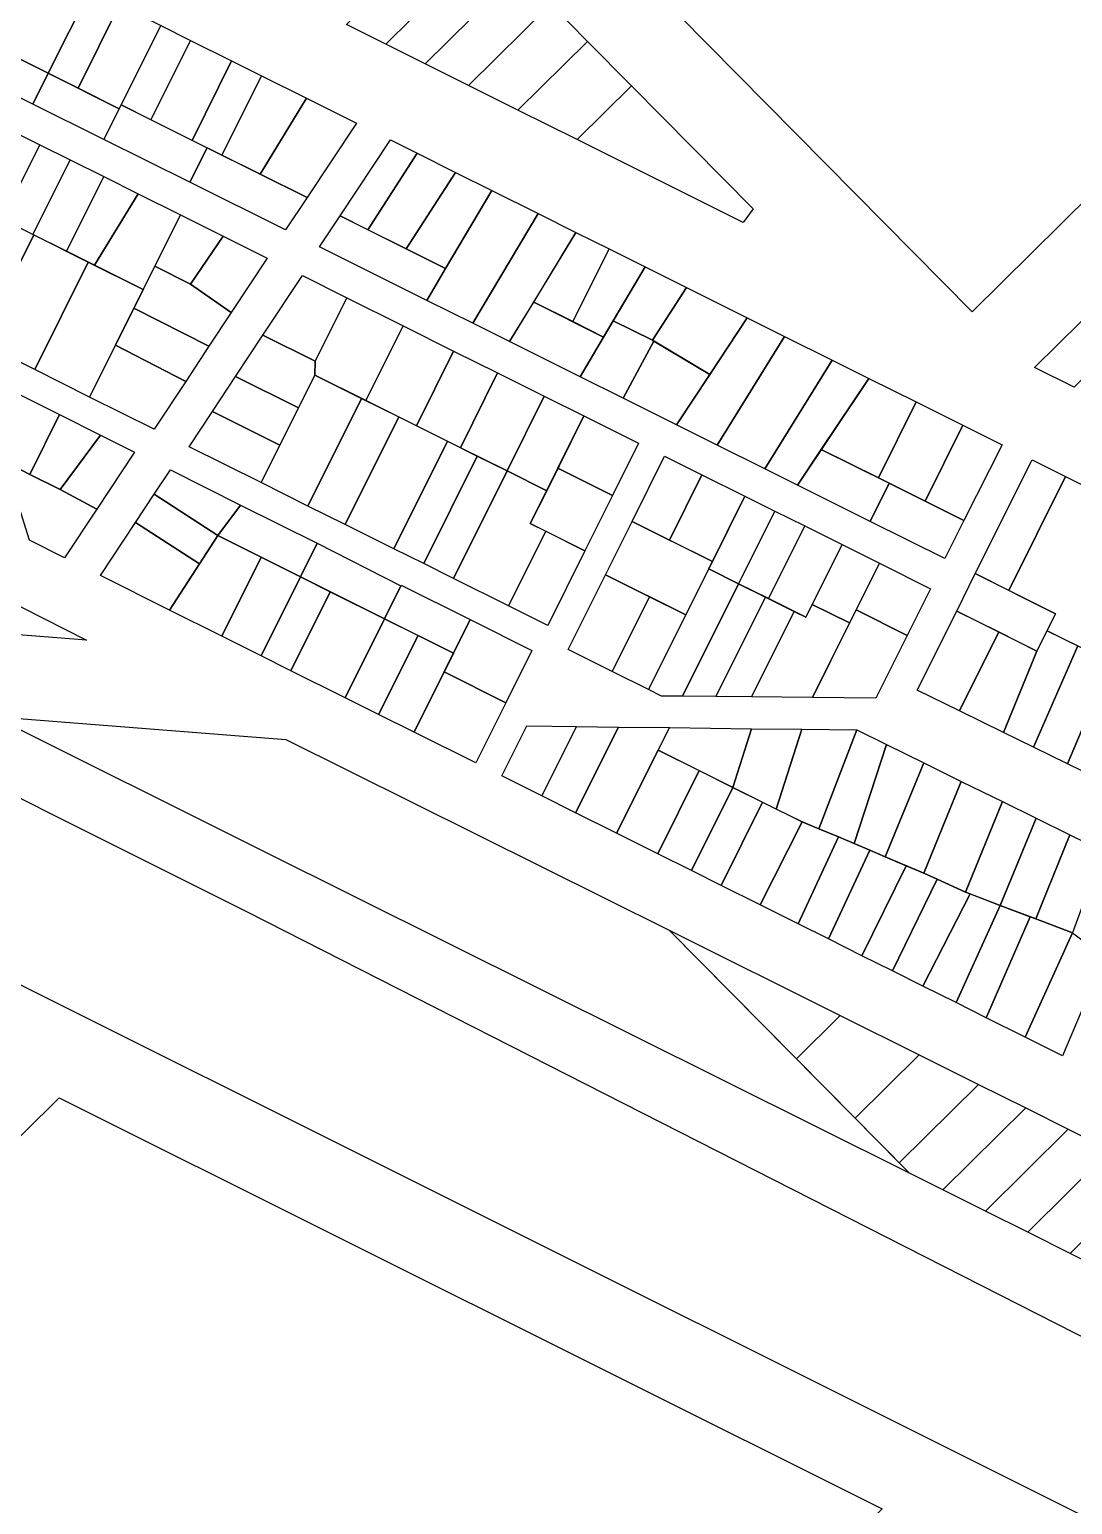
# Model space of a CAD drawing. Header units: metres. Extents: x 5590187 to 5598444, y 6961268 to 6971080.
# Drawn here: x 5593497.9 to 5593747.9, y 6968263.7 to 6968617.1 of the extents above; entities that cross this region are included whole.
import ezdxf

# ---------------------------------------------------------------- set-up
doc = ezdxf.new("R2010")
doc.units = ezdxf.units.M
doc.layers.add('zz_catastro_fontana', color=7, linetype='Continuous')

msp = doc.modelspace()

# ---------------------------------------------------------------- linework, layer by layer
at = {"layer": 'zz_catastro_fontana'}
for points in [[(5593744.9, 6969006.26), (5593843.35, 6968906.71), (5593818.46, 6968882.1), (5593938, 6968761.23), (5593723.83, 6968549.44), (5593505.85, 6968769.86), (5593744.9, 6969006.26)], [(5593583.27, 6968613.59), (5593573.82, 6968618.3), (5593601.01, 6968645.19), (5593608.04, 6968638.08), (5593583.27, 6968613.59)], [(5593592.73, 6968608.87), (5593583.27, 6968613.59), (5593608.04, 6968638.08), (5593615.07, 6968630.97), (5593592.73, 6968608.87)], [(5593603.13, 6968603.69), (5593592.73, 6968608.87), (5593615.07, 6968630.97), (5593622.81, 6968623.15), (5593603.13, 6968603.69)], [(5593512.32, 6968626.56), (5593502.38, 6968606.61), (5593484.56, 6968615.48), (5593508.32, 6968628.55), (5593512.32, 6968626.56)], [(5593519.48, 6968622.99), (5593509.54, 6968603.04), (5593502.38, 6968606.61), (5593512.32, 6968626.56), (5593519.48, 6968622.99)], [(5593529.33, 6968618.08), (5593519.39, 6968598.13), (5593509.54, 6968603.04), (5593519.48, 6968622.99), (5593529.33, 6968618.08)], [(5593614.95, 6968597.8), (5593603.13, 6968603.69), (5593622.81, 6968623.15), (5593631.6, 6968614.26), (5593614.95, 6968597.8)], [(5593502.38, 6968606.61), (5593498.71, 6968599.25), (5593480.3, 6968608.42), (5593483.54, 6968614.92), (5593484.56, 6968615.48), (5593502.38, 6968606.61)], [(5593536.49, 6968614.51), (5593526.99, 6968595.46), (5593519.83, 6968599.03), (5593529.33, 6968618.08), (5593536.49, 6968614.51)], [(5593546.33, 6968609.61), (5593536.84, 6968590.55), (5593526.99, 6968595.46), (5593536.49, 6968614.51), (5593546.33, 6968609.61)], [(5593629.14, 6968590.73), (5593614.95, 6968597.8), (5593631.6, 6968614.26), (5593642.14, 6968603.6), (5593629.14, 6968590.73)], [(5593553.49, 6968606.04), (5593544, 6968586.99), (5593536.84, 6968590.55), (5593546.33, 6968609.61), (5593553.49, 6968606.04)], [(5593519.39, 6968598.13), (5593515.72, 6968590.77), (5593498.71, 6968599.25), (5593502.38, 6968606.61), (5593519.39, 6968598.13)], [(5593564.23, 6968600.69), (5593553.13, 6968582.44), (5593544, 6968586.99), (5593553.49, 6968606.04), (5593564.23, 6968600.69)], [(5593668.93, 6968570.9), (5593629.14, 6968590.73), (5593642.14, 6968603.6), (5593671.28, 6968574.14), (5593668.93, 6968570.9)], [(5593540.42, 6968588.77), (5593536.31, 6968580.52), (5593515.72, 6968590.77), (5593519.83, 6968599.03), (5593540.42, 6968588.77)], [(5593576.27, 6968594.69), (5593564.39, 6968576.82), (5593553.13, 6968582.44), (5593564.23, 6968600.69), (5593576.27, 6968594.69)], [(5593500.36, 6968589.49), (5593491.44, 6968571.59), (5593481.24, 6968576.67), (5593490.16, 6968594.57), (5593500.36, 6968589.49)], [(5593590.77, 6968587.47), (5593578.96, 6968569.14), (5593572.34, 6968572.44), (5593584.38, 6968590.65), (5593590.77, 6968587.47)], [(5593507.61, 6968585.88), (5593498.69, 6968567.97), (5593491.44, 6968571.59), (5593500.36, 6968589.49), (5593507.61, 6968585.88)], [(5593564.39, 6968576.82), (5593559.25, 6968569.09), (5593536.31, 6968580.52), (5593540.42, 6968588.77), (5593564.39, 6968576.82)], [(5593599.99, 6968582.87), (5593588.17, 6968564.53), (5593578.96, 6968569.14), (5593590.77, 6968587.47), (5593599.99, 6968582.87)], [(5593515.67, 6968581.86), (5593506.75, 6968563.96), (5593498.69, 6968567.97), (5593507.61, 6968585.88), (5593515.67, 6968581.86)], [(5593523.89, 6968577.77), (5593513.44, 6968560.63), (5593506.75, 6968563.96), (5593515.67, 6968581.86), (5593523.89, 6968577.77)], [(5593608.67, 6968578.55), (5593597.59, 6968559.82), (5593588.17, 6968564.53), (5593599.99, 6968582.87), (5593608.67, 6968578.55)], [(5593534.04, 6968572.71), (5593525.12, 6968554.81), (5593513.44, 6968560.63), (5593523.89, 6968577.77), (5593534.04, 6968572.71)], [(5593619.81, 6968573), (5593604.1, 6968546.73), (5593593.1, 6968552.2), (5593597.59, 6968559.82), (5593608.67, 6968578.55), (5593619.81, 6968573)], [(5593628.85, 6968568.49), (5593612.94, 6968542.32), (5593604.1, 6968546.73), (5593619.81, 6968573), (5593628.85, 6968568.49)], [(5593498.89, 6968567.88), (5593486.06, 6968542.12), (5593482.42, 6968543.93), (5593479.41, 6968553.49), (5593489.03, 6968572.79), (5593498.89, 6968567.88)], [(5593544.3, 6968567.6), (5593536.5, 6968556.13), (5593527.91, 6968560.41), (5593534.04, 6968572.71), (5593544.3, 6968567.6)], [(5593597.59, 6968559.82), (5593593.1, 6968552.2), (5593567.42, 6968565), (5593572.34, 6968572.44), (5593597.59, 6968559.82)], [(5593511.96, 6968561.37), (5593499.12, 6968535.61), (5593486.06, 6968542.12), (5593498.89, 6968567.88), (5593511.96, 6968561.37)], [(5593554.84, 6968562.35), (5593546.22, 6968549.31), (5593536.5, 6968556.13), (5593544.3, 6968567.6), (5593554.84, 6968562.35)], [(5593636.83, 6968564.52), (5593628.1, 6968547.11), (5593618.71, 6968551.81), (5593628.85, 6968568.49), (5593636.83, 6968564.52)], [(5593645.44, 6968560.23), (5593635.48, 6968543.41), (5593628.1, 6968547.11), (5593636.83, 6968564.52), (5593645.44, 6968560.23)], [(5593525.12, 6968554.81), (5593512.28, 6968529.05), (5593499.12, 6968535.61), (5593511.96, 6968561.37), (5593525.12, 6968554.81)], [(5593546.22, 6968549.31), (5593540.87, 6968541.22), (5593522.91, 6968550.38), (5593527.91, 6968560.41), (5593536.5, 6968556.13), (5593546.22, 6968549.31)], [(5593655.35, 6968555.29), (5593647.18, 6968542.67), (5593637.8, 6968547.32), (5593645.44, 6968560.23), (5593655.35, 6968555.29)], [(5593566.33, 6968537.61), (5593553.82, 6968543.84), (5593563.27, 6968558.13), (5593573.91, 6968552.83), (5593566.33, 6968537.61)], [(5593669.87, 6968548.05), (5593660.95, 6968534.44), (5593647.18, 6968542.67), (5593655.35, 6968555.29), (5593669.87, 6968548.05)], [(5593748.24, 6968531.38), (5593738.78, 6968536.09), (5593760.79, 6968557.86), (5593767.82, 6968550.75), (5593748.24, 6968531.38)], [(5593587.43, 6968546.09), (5593578.51, 6968528.19), (5593566.25, 6968534.3), (5593566.33, 6968537.61), (5593573.91, 6968552.83), (5593587.43, 6968546.09)], [(5593635.48, 6968543.41), (5593629.84, 6968533.9), (5593612.94, 6968542.32), (5593618.71, 6968551.81), (5593635.48, 6968543.41)], [(5593540.87, 6968541.22), (5593535.32, 6968532.81), (5593518.48, 6968541.49), (5593522.91, 6968550.38), (5593540.87, 6968541.22)], [(5593590.59, 6968522.17), (5593578.51, 6968528.19), (5593587.43, 6968546.09), (5593599.51, 6968540.07), (5593590.59, 6968522.17)], [(5593647.52, 6968542.46), (5593640.18, 6968528.74), (5593629.84, 6968533.9), (5593635.48, 6968543.41), (5593637.8, 6968547.32), (5593647.18, 6968542.67), (5593647.52, 6968542.46)], [(5593678.85, 6968543.58), (5593662.71, 6968517.52), (5593652.98, 6968522.37), (5593660.95, 6968534.44), (5593669.87, 6968548.05), (5593678.85, 6968543.58)], [(5593275.91, 6968542.46), (5593402.61, 6968479.33), (5593450.34, 6968455.53), (5593550.07, 6968405.73), (5593969.37, 6968192.37), (5593952.73, 6968159.84), (5593834.28, 6968219.02), (5593246.03, 6968512.91), (5593275.91, 6968542.46)], [(5593535.32, 6968532.81), (5593527.74, 6968521.35), (5593512.28, 6968529.05), (5593518.48, 6968541.49), (5593535.32, 6968532.81)], [(5593566.25, 6968534.3), (5593562.33, 6968526.45), (5593547.28, 6968533.95), (5593553.82, 6968543.84), (5593566.33, 6968537.61), (5593566.25, 6968534.3)], [(5593660.95, 6968534.44), (5593652.98, 6968522.37), (5593640.18, 6968528.74), (5593647.52, 6968542.46), (5593660.95, 6968534.44)], [(5593690.22, 6968537.91), (5593674.14, 6968511.82), (5593662.71, 6968517.52), (5593678.85, 6968543.58), (5593690.22, 6968537.91)], [(5593601.15, 6968516.91), (5593590.59, 6968522.17), (5593599.51, 6968540.07), (5593610.07, 6968534.81), (5593601.15, 6968516.91)], [(5593699.04, 6968533.52), (5593681.91, 6968507.95), (5593674.14, 6968511.82), (5593690.22, 6968537.91), (5593699.04, 6968533.52)], [(5593505.06, 6968524.83), (5593497.92, 6968510.52), (5593491.95, 6968513.59), (5593485.32, 6968534.68), (5593505.06, 6968524.83)], [(5593577.44, 6968528.73), (5593564.57, 6968502.9), (5593553.41, 6968508.55), (5593566.25, 6968534.3), (5593577.44, 6968528.73)], [(5593612.34, 6968511.33), (5593601.15, 6968516.91), (5593610.07, 6968534.81), (5593621.26, 6968529.23), (5593612.34, 6968511.33)], [(5593541.72, 6968525.55), (5593547.28, 6968533.95), (5593562.33, 6968526.45), (5593557.87, 6968517.5), (5593541.72, 6968525.55)], [(5593710.4, 6968527.86), (5593701.35, 6968509.69), (5593687.65, 6968516.51), (5593699.04, 6968533.52), (5593710.4, 6968527.86)], [(5593564.57, 6968502.9), (5593577.44, 6968528.73), (5593586.39, 6968524.27), (5593573.55, 6968498.51), (5593564.57, 6968502.9)], [(5593621.83, 6968506.61), (5593612.34, 6968511.33), (5593621.26, 6968529.23), (5593630.75, 6968524.51), (5593621.83, 6968506.61)], [(5593721.59, 6968522.28), (5593712.54, 6968504.11), (5593701.35, 6968509.69), (5593710.4, 6968527.86), (5593721.59, 6968522.28)], [(5593514.9, 6968519.92), (5593505.23, 6968506.87), (5593497.92, 6968510.52), (5593505.06, 6968524.84), (5593514.9, 6968519.92)], [(5593536.16, 6968517.14), (5593541.72, 6968525.55), (5593557.87, 6968517.5), (5593553.41, 6968508.55), (5593536.16, 6968517.14)], [(5593573.55, 6968498.51), (5593586.39, 6968524.27), (5593598.02, 6968518.47), (5593585.19, 6968492.71), (5593573.55, 6968498.51)], [(5593637.58, 6968505.46), (5593624.51, 6968511.98), (5593630.75, 6968524.51), (5593643.83, 6968517.99), (5593637.58, 6968505.46)], [(5593523.06, 6968515.85), (5593514.03, 6968502.21), (5593505.23, 6968506.87), (5593514.9, 6968519.92), (5593523.06, 6968515.85)], [(5593730.99, 6968517.6), (5593721.83, 6968499.48), (5593712.54, 6968504.11), (5593721.59, 6968522.28), (5593730.99, 6968517.6)], [(5593585.19, 6968492.71), (5593598.02, 6968518.47), (5593605.18, 6968514.9), (5593592.35, 6968489.14), (5593585.19, 6968492.71)], [(5593703.93, 6968508.4), (5593699.37, 6968499.25), (5593681.91, 6968507.95), (5593687.65, 6968516.51), (5593703.93, 6968508.4)], [(5593491.95, 6968513.59), (5593497.92, 6968510.52), (5593505.23, 6968506.87), (5593514.03, 6968502.21), (5593506.3, 6968490.54), (5593497.87, 6968494.75), (5593491.95, 6968513.59)], [(5593592.35, 6968489.14), (5593605.18, 6968514.9), (5593612.34, 6968511.33), (5593599.51, 6968485.58), (5593592.35, 6968489.14)], [(5593642.29, 6968499.21), (5593650.09, 6968514.87), (5593659.04, 6968510.41), (5593651.24, 6968494.75), (5593642.29, 6968499.21)], [(5593724.55, 6968486.73), (5593738.15, 6968514.03), (5593746.2, 6968510.02), (5593732.6, 6968482.72), (5593724.55, 6968486.73)], [(5593543.01, 6968495.84), (5593527.79, 6968505.77), (5593531.64, 6968511.57), (5593548.48, 6968503.17), (5593543.01, 6968495.84)], [(5593612.67, 6968479.01), (5593599.51, 6968485.58), (5593612.34, 6968511.33), (5593621.83, 6968506.61), (5593617.91, 6968498.75), (5593621.59, 6968496.92), (5593612.67, 6968479.01)], [(5593630.99, 6968492.23), (5593617.91, 6968498.75), (5593624.51, 6968511.98), (5593637.58, 6968505.46), (5593630.99, 6968492.23)], [(5593669.33, 6968505.28), (5593661.53, 6968489.62), (5593651.24, 6968494.75), (5593659.04, 6968510.41), (5593669.33, 6968505.28)], [(5593780.98, 6968492.69), (5593766.37, 6968460.81), (5593741.76, 6968473.07), (5593743.79, 6968477.14), (5593732.6, 6968482.72), (5593746.2, 6968510.02), (5593766.25, 6968500.03), (5593755.31, 6968478.06), (5593764.44, 6968473.51), (5593775.38, 6968495.48), (5593780.98, 6968492.69)], [(5593543.01, 6968495.84), (5593538.66, 6968489.12), (5593523.3, 6968498.97), (5593527.79, 6968505.77), (5593543.01, 6968495.84)], [(5593721.83, 6968499.48), (5593717.27, 6968490.33), (5593699.37, 6968499.25), (5593703.93, 6968508.4), (5593721.83, 6968499.48)], [(5593548.48, 6968503.17), (5593566.82, 6968494.02), (5593562.8, 6968485.96), (5593543.01, 6968495.84), (5593548.48, 6968503.17)], [(5593676.5, 6968501.71), (5593667.82, 6968484.31), (5593660.66, 6968487.87), (5593669.33, 6968505.28), (5593676.5, 6968501.71)], [(5593538.66, 6968489.12), (5593531.45, 6968477.99), (5593514.88, 6968486.26), (5593523.3, 6968498.97), (5593538.66, 6968489.12)], [(5593642.29, 6968499.21), (5593661.53, 6968489.62), (5593655.16, 6968476.84), (5593635.92, 6968486.43), (5593642.29, 6968499.21)], [(5593683.66, 6968498.15), (5593674.98, 6968480.74), (5593667.82, 6968484.31), (5593676.5, 6968501.71), (5593683.66, 6968498.15)], [(5593531.45, 6968477.99), (5593543.01, 6968495.84), (5593553.41, 6968490.65), (5593543.97, 6968471.74), (5593531.45, 6968477.99)], [(5593612.67, 6968479.01), (5593621.59, 6968496.92), (5593630.99, 6968492.23), (5593622.07, 6968474.33), (5593612.67, 6968479.01)], [(5593692.61, 6968493.69), (5593683.93, 6968476.28), (5593674.98, 6968480.74), (5593683.66, 6968498.15), (5593692.61, 6968493.69)], [(5593446.55, 6968475.89), (5593465.17, 6968494.3), (5593511.54, 6968470.79), (5593446.55, 6968475.89)], [(5593582.94, 6968475.92), (5593562.8, 6968485.96), (5593566.82, 6968494.02), (5593586.89, 6968483.83), (5593582.94, 6968475.92)], [(5593701.56, 6968489.23), (5593694.42, 6968474.91), (5593685.47, 6968479.37), (5593692.61, 6968493.69), (5593701.56, 6968489.23)], [(5593562.8, 6968485.96), (5593553.37, 6968467.05), (5593543.97, 6968471.74), (5593553.41, 6968490.65), (5593562.8, 6968485.96)], [(5593713.81, 6968483.12), (5593708.23, 6968471.93), (5593695.98, 6968478.04), (5593701.56, 6968489.23), (5593713.81, 6968483.12)], [(5593569.96, 6968482.39), (5593560.53, 6968463.48), (5593553.37, 6968467.06), (5593562.8, 6968485.96), (5593569.96, 6968482.39)], [(5593646.48, 6968481.16), (5593637.56, 6968463.26), (5593627, 6968468.52), (5593635.92, 6968486.43), (5593646.48, 6968481.16)], [(5593667.82, 6968484.31), (5593654.38, 6968457.34), (5593649.36, 6968457.38), (5593646.24, 6968458.94), (5593660.66, 6968487.87), (5593667.82, 6968484.31)], [(5593743.79, 6968477.14), (5593739.33, 6968468.19), (5593720.09, 6968477.78), (5593724.55, 6968486.73), (5593743.79, 6968477.14)], [(5593569.96, 6968482.39), (5593582.94, 6968475.92), (5593573.5, 6968457.01), (5593560.53, 6968463.48), (5593569.96, 6968482.39)], [(5593599.49, 6968467.66), (5593582.94, 6968475.92), (5593586.95, 6968483.97), (5593603.51, 6968475.71), (5593599.49, 6968467.66)], [(5593655.16, 6968476.84), (5593646.24, 6968458.94), (5593637.56, 6968463.26), (5593646.48, 6968481.16), (5593655.16, 6968476.84)], [(5593674.27, 6968481.09), (5593662.39, 6968457.26), (5593654.38, 6968457.34), (5593667.82, 6968484.31), (5593674.27, 6968481.09)], [(5593681.11, 6968477.68), (5593670.9, 6968457.18), (5593662.39, 6968457.26), (5593674.27, 6968481.09), (5593681.11, 6968477.68)], [(5593694.42, 6968474.91), (5593685.52, 6968457.04), (5593670.9, 6968457.18), (5593681.11, 6968477.68), (5593683.93, 6968476.28), (5593685.47, 6968479.37), (5593694.42, 6968474.91)], [(5593708.23, 6968471.93), (5593700.74, 6968456.9), (5593685.52, 6968457.04), (5593695.98, 6968478.04), (5593708.23, 6968471.93)], [(5593730.16, 6968472.76), (5593720.74, 6968453.86), (5593710.64, 6968458.82), (5593720.09, 6968477.78), (5593730.16, 6968472.76)], [(5593590.99, 6968471.9), (5593581.56, 6968452.99), (5593573.5, 6968457.01), (5593582.94, 6968475.92), (5593590.99, 6968471.9)], [(5593597.26, 6968463.18), (5593603.51, 6968475.71), (5593618.27, 6968468.35), (5593612.02, 6968455.82), (5593597.26, 6968463.18)], [(5593581.56, 6968452.99), (5593590.99, 6968471.9), (5593599.49, 6968467.66), (5593590.06, 6968448.75), (5593581.56, 6968452.99)], [(5593739.33, 6968468.19), (5593731.33, 6968448.66), (5593720.74, 6968453.86), (5593730.16, 6968472.76), (5593739.33, 6968468.19)], [(5593749.1, 6968469.41), (5593738.51, 6968445.14), (5593731.33, 6968448.66), (5593739.33, 6968468.19), (5593741.76, 6968473.07), (5593749.1, 6968469.41)], [(5593756.98, 6968465.49), (5593746.64, 6968441.15), (5593738.51, 6968445.14), (5593749.1, 6968469.41), (5593756.98, 6968465.49)], [(5593765.93, 6968461.03), (5593753.82, 6968437.63), (5593746.64, 6968441.15), (5593756.98, 6968465.49), (5593765.93, 6968461.03)], [(5593597.26, 6968463.18), (5593612.02, 6968455.82), (5593604.82, 6968441.39), (5593590.06, 6968448.75), (5593597.26, 6968463.18)], [(5593559.35, 6968446.99), (5593651.21, 6968401.29), (5593708.77, 6968343.07), (5593553.72, 6968420.33), (5593489.19, 6968452.48), (5593559.35, 6968446.99)], [(5593629.01, 6968450.11), (5593620.7, 6968433.46), (5593611.09, 6968438.26), (5593617.06, 6968450.26), (5593629.01, 6968450.11)], [(5593639.01, 6968449.99), (5593628.76, 6968429.44), (5593620.7, 6968433.46), (5593629.01, 6968450.11), (5593639.01, 6968449.99)], [(5593651.23, 6968449.84), (5593638.6, 6968424.53), (5593628.76, 6968429.44), (5593639.01, 6968449.99), (5593651.23, 6968449.84)], [(5593670.95, 6968449.59), (5593666.44, 6968435.53), (5593648.54, 6968444.46), (5593651.23, 6968449.84), (5593670.95, 6968449.59)], [(5593682.94, 6968449.45), (5593676.86, 6968430.33), (5593666.44, 6968435.53), (5593670.95, 6968449.59), (5593682.94, 6968449.45)], [(5593696.13, 6968449.28), (5593687.03, 6968425.62), (5593683.08, 6968427.23), (5593676.86, 6968430.33), (5593682.94, 6968449.45), (5593696.13, 6968449.28)], [(5593703.24, 6968445.79), (5593695.56, 6968422.06), (5593691.74, 6968423.66), (5593687.03, 6968425.62), (5593696.13, 6968449.28), (5593703.24, 6968445.79)], [(5593712.21, 6968441.38), (5593702.99, 6968418.86), (5593699.24, 6968420.47), (5593695.56, 6968422.06), (5593703.24, 6968445.79), (5593712.21, 6968441.38)], [(5593648.54, 6968444.46), (5593658.39, 6968439.55), (5593648.44, 6968419.62), (5593638.6, 6968424.53), (5593648.54, 6968444.46)], [(5593666.44, 6968435.53), (5593656.5, 6968415.6), (5593648.44, 6968419.62), (5593658.39, 6968439.55), (5593666.44, 6968435.53)], [(5593721.19, 6968436.97), (5593712.2, 6968414.95), (5593702.99, 6968418.86), (5593712.21, 6968441.38), (5593721.19, 6968436.97)], [(5593673.55, 6968431.98), (5593663.66, 6968412.03), (5593656.5, 6968415.6), (5593666.44, 6968435.53), (5593673.55, 6968431.98)], [(5593731.06, 6968432.12), (5593722.23, 6968410.42), (5593715.4, 6968413.5), (5593712.2, 6968414.95), (5593721.19, 6968436.97), (5593731.06, 6968432.12)], [(5593683.08, 6968427.23), (5593672.96, 6968407.39), (5593663.66, 6968412.03), (5593673.55, 6968431.98), (5593683.08, 6968427.23)], [(5593739.14, 6968428.15), (5593730.5, 6968407.26), (5593722.23, 6968410.42), (5593731.06, 6968432.12), (5593739.14, 6968428.15)], [(5593747.22, 6968424.19), (5593739.1, 6968404), (5593730.5, 6968407.26), (5593739.14, 6968428.15), (5593747.22, 6968424.19)], [(5593683.08, 6968427.23), (5593687.03, 6968425.62), (5593691.74, 6968423.66), (5593682.09, 6968402.83), (5593672.96, 6968407.39), (5593683.08, 6968427.23)], [(5593691.74, 6968423.66), (5593695.56, 6968422.06), (5593699.24, 6968420.47), (5593689.34, 6968399.22), (5593682.09, 6968402.83), (5593691.74, 6968423.66)], [(5593755.02, 6968420.35), (5593747.85, 6968400.7), (5593739.1, 6968404), (5593747.22, 6968424.19), (5593755.02, 6968420.35)], [(5593699.24, 6968420.47), (5593702.99, 6968418.86), (5593707.96, 6968416.75), (5593697.39, 6968395.2), (5593689.34, 6968399.22), (5593699.24, 6968420.47)], [(5593707.96, 6968416.75), (5593712.2, 6968414.95), (5593715.4, 6968413.5), (5593704.68, 6968391.56), (5593697.39, 6968395.2), (5593707.96, 6968416.75)], [(5593711.97, 6968387.92), (5593704.68, 6968391.56), (5593715.4, 6968413.5), (5593722.23, 6968410.42), (5593723.31, 6968410.01), (5593711.97, 6968387.92)], [(5593719.94, 6968383.95), (5593711.97, 6968387.92), (5593723.31, 6968410.01), (5593730.5, 6968407.26), (5593719.94, 6968383.95)], [(5593727.19, 6968380.33), (5593719.94, 6968383.95), (5593730.5, 6968407.26), (5593737.7, 6968404.53), (5593727.19, 6968380.33)], [(5593736.49, 6968375.69), (5593727.19, 6968380.33), (5593737.7, 6968404.53), (5593739.1, 6968404), (5593747.85, 6968400.69), (5593736.49, 6968375.69)], [(5593681.69, 6968370.46), (5593651.21, 6968401.29), (5593692.2, 6968380.86), (5593681.69, 6968370.46)], [(5593755.51, 6968394.93), (5593745.44, 6968371.23), (5593736.49, 6968375.69), (5593747.85, 6968400.69), (5593755.51, 6968394.93)], [(5593695.75, 6968356.24), (5593681.69, 6968370.46), (5593692.2, 6968380.86), (5593711.12, 6968371.44), (5593695.75, 6968356.24)], [(5593706.3, 6968345.57), (5593695.75, 6968356.24), (5593711.12, 6968371.44), (5593725.3, 6968364.37), (5593706.3, 6968345.57)], [(5593716.79, 6968339.07), (5593708.77, 6968343.07), (5593706.3, 6968345.57), (5593725.3, 6968364.37), (5593736.65, 6968358.71), (5593716.79, 6968339.07)], [(5593505.01, 6968361.17), (5593702.24, 6968262.63), (5593575.46, 6968137.25), (5593428.68, 6968285.68), (5593505.01, 6968361.17)], [(5593726.96, 6968334.01), (5593716.79, 6968339.07), (5593736.65, 6968358.71), (5593746.82, 6968353.65), (5593726.96, 6968334.01)], [(5593737.13, 6968328.94), (5593726.96, 6968334.01), (5593746.82, 6968353.65), (5593756.99, 6968348.58), (5593737.13, 6968328.94)], [(5593747.3, 6968323.88), (5593737.13, 6968328.94), (5593756.99, 6968348.58), (5593767.16, 6968343.51), (5593747.3, 6968323.88)], [(5593757.46, 6968318.81), (5593747.3, 6968323.88), (5593767.16, 6968343.51), (5593777.32, 6968338.45), (5593757.46, 6968318.81)]]:
    msp.add_lwpolyline(points, close=True, dxfattribs=at)

doc.saveas('drawing.dxf')
